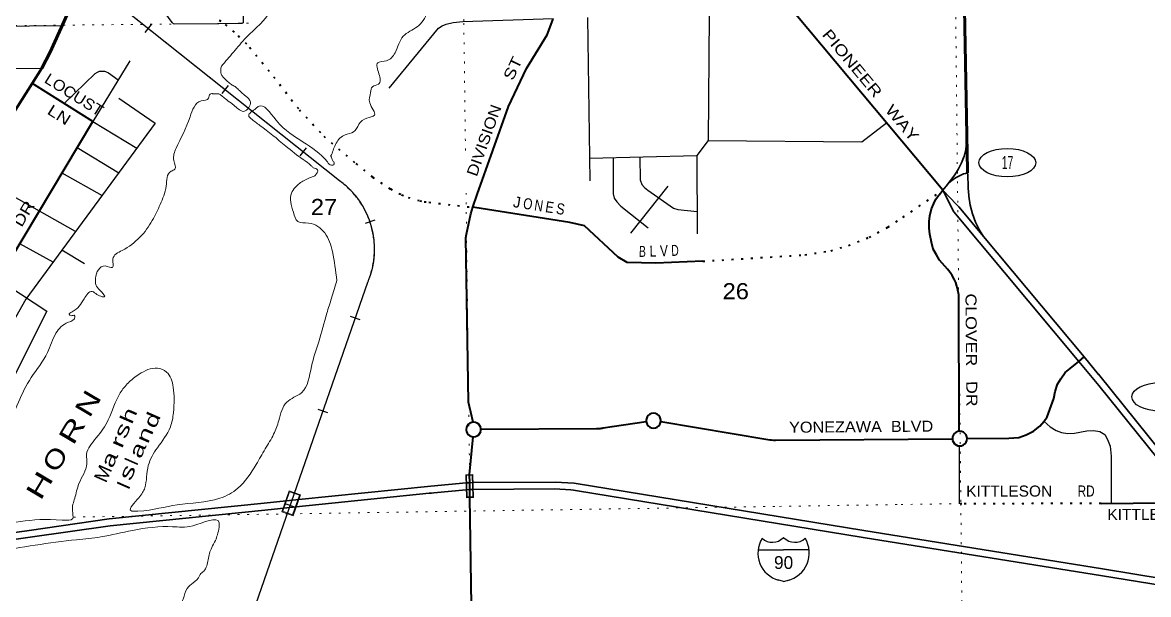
# Model space of a CAD drawing. Header units: feet. Extents: x 248627 to 501257, y -181930 to 5472.
# Drawn here: x 426149 to 438405, y -142746 to -136526 of the extents above; entities that cross this region are included whole.
import ezdxf
from ezdxf.enums import TextEntityAlignment as Align

# ---------------------------------------------------------------- set-up
doc = ezdxf.new("R2010")
doc.units = ezdxf.units.FT
doc.header["$LTSCALE"] = 70
doc.linetypes.add('DOTTED', pattern=[1.5, 0.3, -1.2])
doc.linetypes.add('MEDIUM_DASHED', pattern=[4.5, 3, -1.5])
for name, color, linetype, lineweight in [('15', 7, 'Continuous', 25), ('17', 7, 'Continuous', 25), ('18', 7, 'Continuous', 35), ('23', 7, 'Continuous', 70), ('26', 7, 'Continuous', 40), ('27', 7, 'Continuous', 40), ('29', 7, 'Continuous', 25), ('34', 7, 'Continuous', 25), ('39', 7, 'Continuous', 13), ('41', 7, 'MEDIUM_DASHED', 13), ('53', 7, 'DOTTED', 40), ('55', 7, 'Continuous', 13), ('7', 7, 'DOTTED', 13)]:
    doc.layers.add(name, color=color, linetype=linetype, lineweight=lineweight)
doc.layers.add('42', color=7, linetype='Continuous')

msp = doc.modelspace()

# ---------------------------------------------------------------- linework, layer by layer
at = {"layer": '15'}
for p, q in [((434429.72, -142129.65), (434432.62, -142126.74)), ((434435.79, -142129.12), (434432.36, -142126.74)), ((434157.01, -142261.12), (434433.42, -142261.12)), ((434433.42, -142606.7), (434369.53, -142588.74)), ((434432.89, -142606.96), (434496.52, -142588.22))]:
    msp.add_line(p, q, dxfattribs=at)
msp.add_lwpolyline([(434708.78, -142261.12), (434432.89, -142261.12), (434433.42, -142261.12)], dxfattribs=at)
for centre, radius, start, end in [((434459.64, -142296.22), 306.13, 148.44436, 254.43377), ((434311.04, -142013.62), 165.66, 227.34318, 315.81203), ((434554.73, -142013.62), 165.66, 224.18848, 312.69413), ((434406.13, -142296.22), 306.13, 283.08074, 31.62496)]:
    msp.add_arc(centre, radius, start, end, dxfattribs=at)
at = {"layer": '17'}
for centre in [(436867.74, -138050.33), (438532.73, -140597.25)]:
    msp.add_ellipse(centre, major_axis=(-309.24, 1), ratio=0.500121, dxfattribs=at)
at = {"layer": '18'}
msp.add_line((439006.66, -142724.22), (437904.41, -142545.24), dxfattribs=at)
for points in [[(431016.31, -141530.8), (430977.19, -141532.4), (430592.39, -141568.8), (429155.2, -141714.97), (428778.69, -141753.26), (427093.55, -141925.27), (426222.49, -142050.05), (425770.51, -142113.92), (425222.94, -142191.29), (424116.43, -142335.13), (424079.13, -142339.98)], [(437902.95, -142469.16), (435307.12, -142051.22), (432153.2, -141535.94), (431946.87, -141523.87), (431053.31, -141529.28), (431016.31, -141530.8)], [(431017.47, -141605.42), (430977.19, -141606.6), (430624.98, -141641.14), (430602.11, -141643.2), (430574.98, -141645.96), (429126.07, -141793.32), (428786.29, -141827.87), (427102.68, -141999.73), (426233.05, -142124.3), (425769.14, -142189.86), (425233.02, -142265.61), (424073.29, -142416.37), (424030.09, -142421.99)], [(437904.41, -142545.11), (435300.44, -142126.23), (432166.72, -141614.15), (432144.84, -141610.57), (432116.72, -141608.93), (431940.56, -141598.66), (431054.85, -141604.32), (431017.47, -141605.42)], [(439251.37, -142687.98), (439226.37, -142683.91), (437902.95, -142469.02)]]:
    msp.add_lwpolyline(points, dxfattribs=at)
at = {"layer": '23', "lineweight": 35}
for p, q in [((436165.58, -138348.86), (436201.03, -138304.31)), ((437864.5, -140473.17), (437645.36, -140211.03))]:
    msp.add_line(p, q, dxfattribs=at)
at = {"layer": '23'}
for points in [[(426253.44, -137187.65), (426357.54, -137022), (426450.1, -136848.53), (426737.65, -136209.92), (427653.66, -133976.02)], [(436435.98, -138159.06), (436435.93, -138134.29), (436428.71, -137751.79), (436402.72, -136375.46)], [(424301.8, -139462.16), (425599.13, -138062.45), (425770.08, -137877.29), (426028.69, -137545.32), (426253.44, -137187.65)]]:
    msp.add_lwpolyline(points, dxfattribs=at)
at = {"layer": '23', "lineweight": 35}
for points in [[(436201.03, -138304.31), (436298.38, -138181.98), (436338.24, -138117.99), (436371.19, -138050.19), (436396.88, -137979.31), (436415.01, -137906.14), (436425.4, -137831.48), (436428.71, -137751.79)], [(436201.03, -138304.31), (436228.62, -138274.59), (436264.78, -138243.02), (436304.04, -138215.4), (436345.97, -138192.04), (436390.11, -138173.19), (436411.4, -138166.63), (436435.98, -138159.06)], [(436608.08, -138851.45), (436602.6, -138842.89), (436565.86, -138785.53), (436522, -138698.1), (436487.52, -138606.57), (436462.8, -138511.94), (436448.1, -138415.24), (436445.05, -138359.29), (436441.95, -138334.29), (436441.1, -138309.29), (436436.84, -138184.29), (436435.98, -138159.06)], [(436608.08, -138851.45), (436360.42, -138555.05), (436340.1, -138530.74), (436315.32, -138505.05), (436165.58, -138348.86)], [(437645.36, -140211.03), (436285.36, -138584.14), (436165.58, -138348.86)], [(437862.17, -140352.31), (437703.58, -140162.51), (436608.08, -138851.45)], [(438760.01, -141530.16), (438755.53, -141505.16), (438751.95, -141494.68), (438729.29, -141443.3), (438715.71, -141419.58), (438701.96, -141395.57), (438681.04, -141369.58), (437862.17, -140352.17)], [(438760.01, -141530.16), (438735.01, -141518.1), (438721.89, -141511.22), (438696.87, -141494.55), (438673.73, -141475.36), (438654.12, -141455.28), (438634.08, -141430.28), (438613.67, -141405.28), (437864.5, -140472.98)]]:
    msp.add_lwpolyline(points, dxfattribs=at)
at = {"layer": '26'}
for p, q in [((436165.58, -138348.86), (434549.43, -136415.36)), ((431053.69, -140873.12), (431001.74, -140655.91)), ((431138.42, -140948.89), (432395.52, -140941.52)), ((433096.01, -140866.12), (434260.67, -141060)), ((434345.71, -141066.74), (436270.34, -141053.76)), ((431017.47, -141605.42), (431016.31, -141530.8))]:
    msp.add_line(p, q, dxfattribs=at)
for points in [[(431051.55, -138535.82), (431098.04, -138395.59), (431439.4, -137439.32), (431633.37, -137027.17), (431860.31, -136658.69), (431921.72, -136495.54), (431925.55, -136482.32)], [(425270.3, -140348.21), (426912.99, -137601.44), (426277.43, -137202.7), (426253.44, -137187.65)], [(436345.47, -140971.66), (436338.69, -139489.15), (436330.88, -139436.61), (436320.17, -139395.07), (436306.1, -139352.18), (436289.36, -139316), (436268.6, -139277.14), (436246.5, -139243.63), (436218.37, -139206.78), (436187.02, -139175.12), (436129.07, -139108.88), (436095.82, -139051.42), (436062.57, -138989.42), (436041.41, -138915.33), (436024.79, -138829.14), (436017.23, -138764.11), (436017.23, -138688.51), (436026.3, -138628.02), (436044.44, -138553.93), (436067.11, -138493.45), (436089.78, -138448.08), (436119.88, -138407.46), (436125.82, -138399.31), (436165.58, -138348.86)], [(431001.74, -140655.91), (430973.52, -138866.84), (430979.73, -138826.75), (431027.59, -138608.07), (431051.55, -138535.82)], [(433552.94, -139121.84), (433041.43, -139141.6), (432731.87, -139136.3), (432633.99, -139077.79), (432265.28, -138735.41), (432104.99, -138699.84), (431073.55, -138539.24), (431051.55, -138535.82)], [(436430.2, -141051.01), (436884.53, -141047.95), (436994.4, -141039.35), (437071.66, -141010.36), (437151.34, -140969.3), (437223.78, -140916.15), (437269.65, -140863), (437302.76, -140813.85), (437374.44, -140615.35), (437389.92, -140538.11), (437414.52, -140459.57), (437450.74, -140401.59), (437499.03, -140331.53), (437551.63, -140289.16), (437645.36, -140211.03), (437703.58, -140162.51)], [(433096.01, -140866.12), (433096.65, -140856.03), (433093.92, -140835.33), (433085.93, -140816.03), (433073.21, -140799.46), (433056.65, -140786.75), (433037.35, -140778.76), (433016.65, -140776.03), (432995.94, -140778.76), (432976.65, -140786.75), (432960.08, -140799.46), (432947.36, -140816.03), (432939.37, -140835.33), (432936.65, -140856.03), (432937.04, -140863.97)], [(431053.69, -140873.12), (431038.18, -140875.16), (431018.89, -140883.15), (431002.32, -140895.87), (430989.61, -140912.43), (430981.61, -140931.73), (430978.89, -140952.43), (430979.28, -140960.37)], [(431138.42, -140948.89), (431136.16, -140931.73), (431128.17, -140912.43), (431115.46, -140895.87), (431098.89, -140883.15), (431079.59, -140875.16), (431058.89, -140872.43), (431053.69, -140873.12)], [(432467.9, -140935.8), (432567.01, -140920.62), (432937.04, -140863.97)], [(432937.04, -140863.97), (432939.37, -140876.74), (432947.36, -140896.03), (432960.08, -140912.6), (432976.65, -140925.31), (432995.94, -140933.31), (433016.65, -140936.03), (433037.35, -140933.31), (433056.65, -140925.31), (433073.21, -140912.6), (433085.93, -140896.03), (433093.92, -140876.74), (433096.01, -140866.12)], [(430979.28, -140960.37), (430981.61, -140973.14), (430989.61, -140992.43), (431002.32, -141009), (431018.89, -141021.72), (431038.18, -141029.71), (431054.87, -141031.91)], [(431016.31, -141530.8), (431014.15, -141442.68), (431054.87, -141031.91)], [(431054.87, -141031.91), (431058.89, -141032.43), (431079.59, -141029.71), (431098.89, -141021.72), (431115.46, -141009), (431128.17, -140992.43), (431136.16, -140973.14), (431138.89, -140952.43), (431138.42, -140948.89)], [(436430.2, -141051.01), (436427.47, -141030.33), (436419.48, -141011.04), (436406.77, -140994.47), (436390.2, -140981.75), (436370.91, -140973.76), (436350.2, -140971.04), (436329.5, -140973.76), (436310.2, -140981.75), (436293.63, -140994.47), (436280.92, -141011.04), (436272.93, -141030.33), (436270.2, -141051.04), (436270.34, -141053.76)], [(436270.34, -141053.76), (436270.6, -141058.97), (436272.93, -141071.74), (436280.92, -141091.04), (436293.63, -141107.6), (436310.2, -141120.32), (436329.5, -141128.31), (436350.2, -141131.04), (436370.91, -141128.31), (436390.2, -141120.32), (436406.77, -141107.6), (436419.48, -141091.04), (436427.47, -141071.74), (436430.2, -141051.01)], [(431114.95, -147198.6), (431114.81, -147189.54), (431062.43, -144502.6), (431018.82, -141692.65), (431017.47, -141605.42)], [(437889.23, -141757.04), (438930.97, -141745.1), (441699.42, -141713.39)]]:
    msp.add_lwpolyline(points, dxfattribs=at)
for centre, start, end in [((432392.6, -140444.03), 270.33579, 273.71331), ((432392.6, -140444.03), 273.71331, 278.70466), ((434342.36, -140569.25), 260.5489, 270.38639)]:
    msp.add_arc(centre, 497.5, start, end, dxfattribs=at)
at = {"layer": '29'}
for p, q in [((432300.23, -136472.71), (432325.31, -138247.3)), ((424883.57, -136569.23), (426571.53, -136559.9)), ((427317.97, -136941.57), (426912.99, -137601.44)), ((426355.2, -137026.39), (425888.77, -137029.38)), ((426912.99, -137601.44), (427394.58, -137890.84)), ((426743.12, -137885.48), (427195.82, -138161.03)), ((432321.85, -138002.54), (433487.41, -137972.94)), ((426578.18, -138161.29), (427014.41, -138407.62)), ((426725.9, -138799.8), (425943.12, -138355.36)), ((432770.83, -138816.15), (433176.51, -138304.97)), ((426481.76, -139131.66), (426117.73, -138931.21)), ((426823.46, -139150.98), (426576.22, -139003.26)), ((436349.09, -141761.05), (436346.2, -141130.51))]:
    msp.add_line(p, q, dxfattribs=at)
for points in [[(428972.36, -133457.74), (428563.29, -133902.9), (428574.56, -135626.57), (428549.48, -135851.61), (428550.65, -136530.36), (428534.2, -136537.78), (428494.62, -136537.78), (428285.08, -136540.11), (427807.8, -136544.77), (427791.5, -136540.11), (427777.53, -136526.13), (427474.87, -136111.53), (427430.5, -136062.18), (426981.03, -135616.37)], [(430141.15, -137239.87), (430674.91, -136586.55), (430715.7, -136560.21), (430758.33, -136543.15), (430835.06, -136526.09), (430940.21, -136514.72), (431925.55, -136482.32)], [(433621.58, -136445.01), (433612.79, -137808.86), (433487.41, -137972.94), (433493.96, -138823.73)], [(426602.07, -137406.38), (426939.38, -137080.48), (426964.99, -137064.18), (426986.98, -137056.65), (427039.49, -137054.86), (427051.13, -137057.19), (427085.84, -137071.6), (427190.53, -137149.22)], [(427196.77, -137349.31), (427592.84, -137621.34), (426184.88, -139535.23), (425779.57, -140250.64), (425418.12, -140101.04)], [(433612.79, -137808.86), (435285.99, -137824.99), (435552.35, -137615.22)], [(432577.12, -137996.06), (432577.12, -138389.75), (432588.29, -138437.37), (432616.9, -138475.04), (432659.53, -138523.37), (432957.78, -138758.28)], [(432869.15, -137988.64), (432872.67, -138236.22), (432888.77, -138285.87), (432918.14, -138318.67), (432955.03, -138349.89), (433234.18, -138543.46), (433281.9, -138560.33), (433492.08, -138579.59)], [(425147.45, -138549.78), (425768.75, -139199.75), (425863.73, -139293.24), (425989.42, -139385.12), (426413.89, -139666.28), (425996.09, -140496.21), (425963.84, -140584.79), (425914.94, -140824.7), (425893.99, -140887.59), (425858.47, -140975.03), (425803.19, -141106.54), (425775.25, -141167.1), (425712.9, -141263.89), (425122.71, -142103.17)], [(437267.69, -140865.28), (437334.03, -140922.11), (437398.77, -140964.31), (437458.77, -140985.75), (437527.35, -140994.33), (437599.08, -140991.06), (437735.11, -140966.94), (437805.94, -140962.17), (437874.17, -140974.97)], [(437874.17, -140974.97), (437931.14, -141006.3), (437959.06, -141062.18), (437986.99, -141134.82), (437998.16, -141241), (437998.16, -141755.79)]]:
    msp.add_lwpolyline(points, dxfattribs=at)
at = {"layer": '34', "lineweight": 13}
for p, q in [((429600.42, -138246.15), (426902.76, -136102.21)), ((428187.49, -144294.07), (429907.56, -139351.45))]:
    msp.add_line(p, q, dxfattribs=at)
at = {"layer": '34'}
for p, q in [((427547.53, -136546.3), (427478.71, -136632.89)), ((428388.56, -137211.36), (428319.74, -137297.96)), ((429236.97, -137888.96), (429168.15, -137975.56)), ((429984.72, -138675.84), (429879.77, -138710.79)), ((429822.49, -139758.67), (429718.03, -139722.31)), ((429472.55, -140772.17), (429368.09, -140735.81)), ((429113.21, -141796.78), (429008.75, -141760.42))]:
    msp.add_line(p, q, dxfattribs=at)
for points in [[(429977.8, -139053.7), (429978.72, -139037.7), (429979.37, -139021.61), (429979.83, -139005.62), (429979.88, -138989.56), (429979.69, -138973.54), (429979.28, -138957.47), (429978.57, -138941.54), (429977.5, -138925.45), (429976.25, -138909.47), (429974.62, -138893.55), (429972.86, -138877.65), (429970.7, -138861.68), (429968.3, -138845.88), (429965.63, -138830.12), (429962.71, -138814.28), (429959.4, -138798.62), (429955.97, -138782.98), (429952.16, -138767.41), (429948.14, -138751.8), (429943.84, -138736.44), (429939.2, -138721.07), (429934.38, -138705.78), (429929.31, -138690.55), (429923.87, -138675.49), (429918.23, -138660.41), (429912.35, -138645.5), (429906.16, -138630.7), (429899.74, -138616.08), (429893.06, -138601.48), (429886.19, -138586.99), (429878.97, -138572.69), (429871.55, -138558.48), (429863.83, -138544.39), (429855.93, -138530.4), (429847.74, -138516.64), (429839.36, -138502.98), (429830.75, -138489.5), (429821.83, -138476.12), (429812.75, -138462.98), (429803.42, -138449.86), (429793.86, -138437.06), (429784.05, -138424.28), (429774.02, -138411.81), (429763.81, -138399.43), (429753.45, -138387.28), (429742.76, -138375.24), (429731.87, -138363.51), (429720.86, -138351.91), (429709.55, -138340.43), (429698.15, -138329.24), (429686.52, -138318.21), (429674.58, -138307.42), (429662.62, -138296.84), (429650.43, -138286.43), (429637.95, -138276.26), (429625.42, -138266.29), (429612.74, -138256.54), (429599.75, -138247.03), (426902.03, -136103.05)], [(428186.43, -144293.77), (429906.53, -139351.05), (429907.58, -139348.66), (429913.63, -139333.88), (429919.47, -139318.92), (429925.09, -139303.94), (429930.41, -139288.75), (429935.49, -139273.59), (429940.26, -139258.22), (429944.78, -139242.88), (429949.07, -139227.39), (429953.03, -139211.89), (429956.71, -139196.3), (429960.2, -139180.68), (429963.32, -139164.91), (429966.25, -139149.12), (429968.85, -139133.3), (429971.25, -139117.45), (429973.23, -139101.55), (429975.02, -139085.6), (429976.55, -139069.69), (429977.8, -139053.7)]]:
    msp.add_lwpolyline(points, dxfattribs=at)
at = {"layer": '34', "lineweight": 13}
msp.add_arc((429061.19, -138991.31), 919.81, 336.95004, 54.10898, dxfattribs=at)
at = {"layer": '39'}
for points in [[(430554.08, -133427.82), (430428.22, -133595.75), (430301.4, -133821.49), (430113.74, -134134.91), (429983.67, -134404.99), (429730.74, -134896.72), (429535.18, -135333.05), (429394.8, -135589.24), (429208.2, -135963.01), (429125.88, -135972.58), (428865.28, -136371.87), (428583.12, -136689.05), (428445.07, -136848.58), (428313.24, -137000.93)], [(429512.29, -137964.9), (429563.07, -137838.27), (429660.04, -137745.91), (429752.08, -137716.03), (429810.97, -137632.43), (429898.31, -137564.4), (429978.27, -137534.74), (429927.6, -137398.82), (429937.69, -137285.93), (429956.74, -137225.2), (430022.62, -137195.8), (430028.69, -137082.98), (430014.54, -136964.5), (430110.73, -136942.59), (430203.75, -136854.33), (430293.14, -136673.56), (430444.28, -136572.14), (430509.49, -136504.52), (430592.59, -136309.77), (430729.04, -136059.7), (430827.71, -135834.47), (430829.54, -135594.93), (430932.68, -135510.51), (430863.48, -135236.06), (430978.06, -135229.92), (430978.12, -135004.5), (430990.26, -134893.58), (430999.29, -134720.33), (431085.64, -134595.96), (431067.29, -134467.49), (430999.39, -134382.2), (430937.63, -134188.12), (431002.91, -134124.52), (431197.88, -134112.86), (431363.31, -133908.54), (431318.67, -133772.51), (431360.87, -133655), (431320.67, -133543.03), (431290.46, -133426.86), (431284.3, -133414)], [(428313.24, -137000.93), (428307.42, -137021.43), (428306.53, -137053.57), (428315.46, -137095.53), (428336.89, -137124.11), (428381.53, -137166.07), (428422.6, -137200.89), (428461.89, -137222.32), (428500.28, -137257.15), (428536.89, -137291.07), (428569.04, -137320.54), (428594.04, -137337.5), (428616.36, -137363.4), (428629.75, -137387.5), (428628.86, -137407.15), (428603.86, -137462.51), (428578.86, -137482.15), (428552.96, -137491.97), (428523.5, -137482.15), (428473.5, -137446.43), (428421.71, -137403.58), (428356.53, -137356.25), (428314.57, -137320.54), (428284.21, -137302.68), (428256.53, -137300), (428215.46, -137300), (428208.17, -137297.45)], [(428208.17, -137297.45), (428191.5, -137304.1), (428174.17, -137348.7), (428094.21, -137378.35), (427972.5, -137551.67), (427821.54, -137892.59), (427795.75, -138027.91), (427807.43, -138120.27), (427765.58, -138143.19), (427712.09, -138305.19), (427647.16, -138503.62), (427561.69, -138678.29), (427233.41, -139004.36), (427132.49, -139100.82), (427128.01, -139189.46), (427047.23, -139172.84), (426942.96, -139307.6), (426948.21, -139377.95), (426993.6, -139441.51), (427039.09, -139511.11), (427016.89, -139507.5), (426958.13, -139484.43), (426907.25, -139451.16), (426818.11, -139531.3), (426687.79, -139672.58), (426656.07, -139699.33), (426680.49, -139714.98), (426712.6, -139710.36), (426718.95, -139728.36), (426647.53, -139786.03), (426512.8, -139905.25), (426419.92, -140116.28), (426243.59, -140387.22), (426103.43, -140655.48), (425980.03, -140961.67), (425889.38, -141184.73), (425785.35, -141333.58), (425684.57, -141438.08), (425584.28, -141570.76), (425532.17, -141696.5), (425509.55, -141764.02)], [(429512.29, -137964.9), (429505.21, -137971), (429510.57, -137990.64), (429519.5, -138017.43), (429535.57, -138042.43), (429540.93, -138062.07), (429535.57, -138072.79), (429512.35, -138078.14), (429467.71, -138042.43), (429205.21, -137826.35), (428908.77, -137587.06), (428712.34, -137440.63), (428689.12, -137460.27), (428633.76, -137501.34), (428610.55, -137538.85), (428633.76, -137569.2), (428731.98, -137644.2), (429014.13, -137869.21), (429203.42, -138015.64), (429290.92, -138083.5), (429314.14, -138104.93), (429342.71, -138113.86), (429360.57, -138128.14), (429358.78, -138153.14), (429340.92, -138179.93), (429331.9, -138194.97)], [(429569.18, -139331.54), (429521.39, -139016.44), (429439.37, -138814.68), (429262.43, -138707.25), (429145.42, -138689.28), (429097.39, -138589.54), (429075.61, -138380.63), (429118.76, -138317.44), (429214.04, -138243.22), (429331.9, -138194.97)], [(425763.5, -142036.87), (426580.67, -141936.76), (426695.07, -141920.56), (426691.58, -141836.09), (426717.37, -141700.77), (426762.86, -141540.93), (426849.59, -141323.98), (426845.81, -141223.42), (426951.29, -141042.34), (427082.66, -140846.7), (427212.34, -140554.49), (427300.95, -140444.17), (427418.03, -140351.43), (427618.08, -140285.35), (427717.42, -140327.79), (427788.71, -140491.51), (427799.09, -140624.15), (427791.57, -140769.2), (427758.09, -140924.79), (427617.19, -141150.8), (427517.96, -141343.83), (427479.96, -141586.05), (427415.45, -141693.91), (427327.38, -141834.41), (427403.95, -141841.05), (427833.31, -141770.72), (428296.86, -141699.77), (428492.14, -141591.5), (428692.83, -141332.19), (428790.47, -141163.34), (428882.21, -141002.64), (428937.97, -140854.69), (429024.98, -140653.83), (429184.17, -140552.27), (429293.84, -140266.46), (429373.62, -139997.31), (429460.74, -139687.77), (429512.19, -139523.79), (429569.18, -139331.54)], [(426384.93, -147175.25), (426515.61, -147168.81), (426527.04, -147132.37), (426578.73, -146982.48), (426616.91, -146865.05), (426633.21, -146762.1), (426647.26, -146645.11), (426694.75, -146599.95), (426779.34, -146374.99), (426897.87, -146135.31), (426924.29, -146036.2), (427049.77, -145734), (427118.62, -145529.45), (427173.59, -145337.23), (427240.64, -145144.79), (427348.72, -144883.17), (427353.69, -144707.97), (427370.17, -144615.09), (427358.98, -144550.89), (427396.56, -144513.97), (427444.91, -144402.38), (427544.24, -144215.38), (427586.94, -144126.04), (427614.81, -143879.98), (427555.95, -143736.16), (427508.76, -143684.7), (427447.78, -143649.6), (427467.16, -143606.98), (427452.16, -143554.93), (427500.04, -143531.9), (427477, -143480), (427446.3, -143450.38), (427440.97, -143376.01), (427433.94, -143319.78), (427491.25, -143260.36), (427532.08, -143179.1), (427609.57, -143123.33), (427689.68, -143101.72), (427792.22, -142983.09), (427827.33, -142920.05), (427897.59, -142795.98), (427941.84, -142680.44), (428007.16, -142618.86), (428076.29, -142545.13), (428082.07, -142530.93), (428121.63, -142491.96), (428169.76, -142368.3), (428207.7, -142236.78), (428248.59, -142159.54), (428269.62, -142096.76), (428288.33, -142015.91), (428289.45, -141965.57), (428002.31, -141999.05), (427781.16, -142009.18), (427345.24, -142049.43), (427002.41, -142120.17), (426737.35, -142151.23), (425840.17, -142281.62)]]:
    msp.add_spline(points, degree=3, dxfattribs=at)
at = {"layer": '53'}
for points in [[(428290.72, -136499.52), (428355.82, -136546.78), (428497.55, -136668.78), (428620.71, -136794.59), (428880.99, -137114.85), (429161.96, -137475.44), (429428.4, -137762.5), (429777.9, -138060.48), (429957.9, -138206.1), (430152.79, -138336.11), (430275.12, -138398.99), (430345.33, -138428.37), (430471.85, -138464.81), (430521.81, -138474.35), (430572.23, -138481.38), (431051.55, -138535.82)], [(433552.94, -139121.84), (434664.38, -139052.56), (434946.47, -139007.52), (435139.24, -138950.37), (435363.07, -138862.14), (435568.14, -138751.11), (435731.53, -138643.82), (436165.58, -138348.86)], [(437889.22, -141756.58), (436374.14, -141760.98), (436353.62, -141761.04)]]:
    msp.add_lwpolyline(points, dxfattribs=at)
at = {"layer": '55'}
for p, q in [((430974.52, -141443.84), (431049.49, -141441.65)), ((430981.84, -141693.74), (430974.52, -141443.84)), ((428970.37, -141846.89), (429050.06, -141619.48)), ((429172.74, -141662.48), (429050.06, -141619.48)), ((429093.05, -141889.89), (429172.74, -141662.48)), ((429093.05, -141889.89), (428970.37, -141846.89))]:
    msp.add_line(p, q, dxfattribs=at)
msp.add_lwpolyline([(431049.49, -141441.65), (431056.8, -141691.54), (430981.84, -141693.74)], dxfattribs=at)
for points in [[(431041.72, -141449.87), (430982.74, -141451.6), (430989.6, -141685.5), (431048.57, -141683.77)], [(429162.55, -141667.38), (429054.96, -141629.66), (428980.55, -141841.98), (429088.14, -141879.69)]]:
    msp.add_lwpolyline(points, close=True, dxfattribs=at)
at = {"layer": '7'}
for p, q in [((431014.94, -141442.66), (430976.03, -138381.68)), ((429035.53, -141869.8), (426689.89, -141905.57))]:
    msp.add_line(p, q, dxfattribs=at)
for points in [[(436274.15, -133318.71), (436362.41, -141758.06), (436416.53, -147122.86), (436500.55, -152488.52)], [(430970.13, -137917.41), (430952.25, -136510.43), (430939.96, -135491)], [(424709.4, -136568.84), (425647.27, -136564.16), (428684.33, -136533.4)], [(431384.56, -179230.77), (431335.61, -173922.33), (431152.1, -168628.46), (431240.94, -163261.12), (431185.1, -157904.51), (431192.08, -152572.9), (431117.61, -147186.44), (431014.94, -141442.66)], [(462273.91, -141482.32), (457620.91, -141636.09), (452302.08, -141576.58), (446962.37, -141614.42), (441699.64, -141713.39), (437897.85, -141759.44)], [(435668.89, -141768.64), (434335.96, -141788.96), (429099.37, -141868.82)], [(437888.39, -141757.2), (436362.41, -141758.06), (435668.89, -141768.64)]]:
    msp.add_lwpolyline(points, dxfattribs=at)

# ---------------------------------------------------------------- texts
at = {"layer": '15'}
msp.add_text('90', height=140, dxfattribs=at).set_placement((434433.08, -142469.23), align=Align.CENTER)
at = {"layer": '17', "width": 0.6}
msp.add_text('17', height=140, dxfattribs=at).set_placement((436870.65, -138118.64), align=Align.CENTER)
at = {"layer": '27'}
for s, rotation, width, p in [('PIONEER   WAY', 309.86, 1.25, (434845.29, -136660.5)), ('ST', 64.323, 1.25, (431484.01, -137166.24)), ('LOCUST', 327.897, 1.1, (426375.88, -137171.42)), ('LN', 327.897, 1.25, (426407.38, -137513.11)), ('DIVISION', 70.355, 1.15, (431092.31, -138208.91)), ('PENINSULA   DR', 59.119, 1.25, (425469.15, -139879.33)), ('CLOVER   DR', 270.516, 1.2, (436411.84, -139473.36)), ('KITTLESON', 0.032, 1.05, (436420.27, -141682.13)), ('RD', 0.032, 0.8, (437633.16, -141681.2)), ('KITTLESON', 0.032, 1.05, (437957.13, -141935.77))]:
    msp.add_text(s, height=120, rotation=rotation, dxfattribs=dict(at, width=width)).set_placement(p)
msp.add_text('J', height=120, rotation=351.15, dxfattribs=at).set_placement((431522.09, -138538.24), align=Align.CENTER)
for s, rotation, width, p in [('O', 351.15, 0.8, (431640.65, -138556.7)), ('N', 351.15, 0.8, (431759.24, -138575.16)), ('E', 351.15, 0.85, (431877.81, -138593.62)), ('S', 351.15, 0.85, (431995.91, -138612.02)), ('B', 359.169, 0.7, (432895.47, -139075.07)), ('L', 1.929, 0.8, (433012.72, -139072.54)), ('V', 2.212, 0.8, (433133.05, -139068.02)), ('D', 2.212, 0.7, (433252.97, -139063.37)), ('YONEZAWA  BLVD', 0.47, 1.1, (435277.65, -140981.72))]:
    msp.add_text(s, height=120, rotation=rotation, dxfattribs=dict(at, width=width)).set_placement(p, align=Align.CENTER)
at = {"layer": '41'}
for s, width, p in [('N', 1.4, (426946.9, -140719.49)), ('R', 1.45, (426772.84, -141013.13)), ('O', 1.25, (426589.16, -141323.02)), ('H', 1.5, (426419.52, -141609.2))]:
    msp.add_text(s, height=200, rotation=59.342, dxfattribs=dict(at, width=width)).set_placement(p, align=Align.CENTER)
at = {"layer": '42'}
for s, width, p in [('h', 1.45, (427370.63, -140830)), ('d', 1.45, (427625.75, -140878.01)), ('s', 1.6, (427300.23, -140990.22)), ('n', 1.5, (427546.61, -141039.17)), ('r', 1.6, (427251.13, -141118.62)), ('a', 1.45, (427468.08, -141204.24)), ('a', 1.45, (427160.87, -141307.41)), ('M', 1.05, (427093.33, -141461.14)), ('s', 1.6, (427355.44, -141446.89)), ('I', 1.1, (427316.15, -141588.99))]:
    msp.add_text(s, height=150, rotation=66.282, dxfattribs=dict(at, width=width)).set_placement(p, align=Align.CENTER)
msp.add_text('l', height=150, rotation=66.282, dxfattribs=at).set_placement((427404.38, -141330.9), align=Align.CENTER)
at = {"layer": '7', "width": 1.1}
for s, p in [('27', (429287.26, -138619.67)), ('26', (433769.12, -139535.49))]:
    msp.add_text(s, height=175, dxfattribs=at).set_placement(p)

doc.saveas('drawing.dxf')
